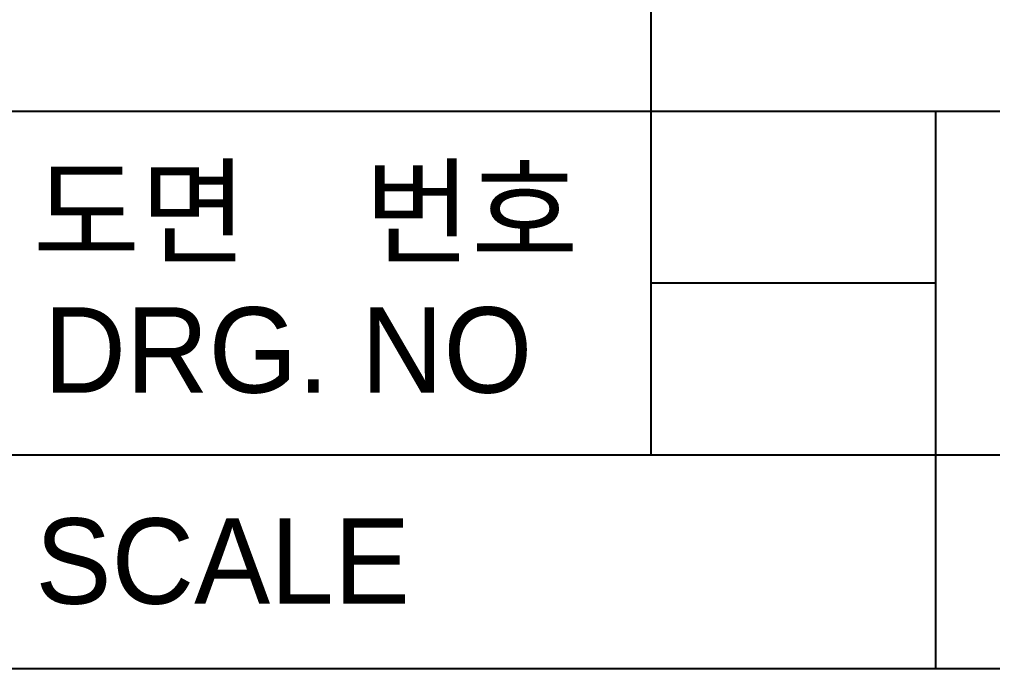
# Model space of a CAD drawing. Header units: millimetres. Extents: x 1063 to 1621, y 404 to 836.
# Drawn here: x 1479.42 to 1506.75, y 432.42 to 450.64 of the extents above; entities that cross this region are included whole.
import ezdxf

# ---------------------------------------------------------------- set-up
doc = ezdxf.new("R2010")
doc.units = ezdxf.units.MM
doc.styles.add('ROMANS', font='txt', dxfattribs={"height": 0.2})

msp = doc.modelspace()

# ---------------------------------------------------------------- linework, layer by layer
at = {"color": 6, "linetype": 'Continuous'}
for p, q in [((1497.157, 438.423), (1497.157, 465.09)), ((1478.157, 448.073), (1593.657, 448.073)), ((1505.157, 438.423), (1505.157, 448.073)), ((1497.157, 443.248), (1505.157, 443.248)), ((1478.157, 438.423), (1593.657, 438.423)), ((1505.157, 432.423), (1505.157, 438.423)), ((1453.157, 432.423), (1593.657, 432.423))]:
    msp.add_line(p, q, dxfattribs=at)

# ---------------------------------------------------------------- texts
at = {"color": 4, "char_height": 2.4, "attachment_point": 5, "style": 'ROMANS'}
for s, insert in [('{\\fﾱﾼﾸﾲￃﾼ|b0|i0|c129|p49;도면\u3000번호 }', (1487.457, 445.148)), ('{\\fﾱﾼﾸﾲￃﾼ|b0|i0|c129|p49;DRG. NO }', (1486.957, 441.348)), ('{\\fﾱﾼﾸﾲￃﾼ|b0|i0|c129|p49;SCALE }', (1485.125, 435.423))]:
    msp.add_mtext(s, dxfattribs=dict(at, insert=insert))

doc.saveas('drawing.dxf')
